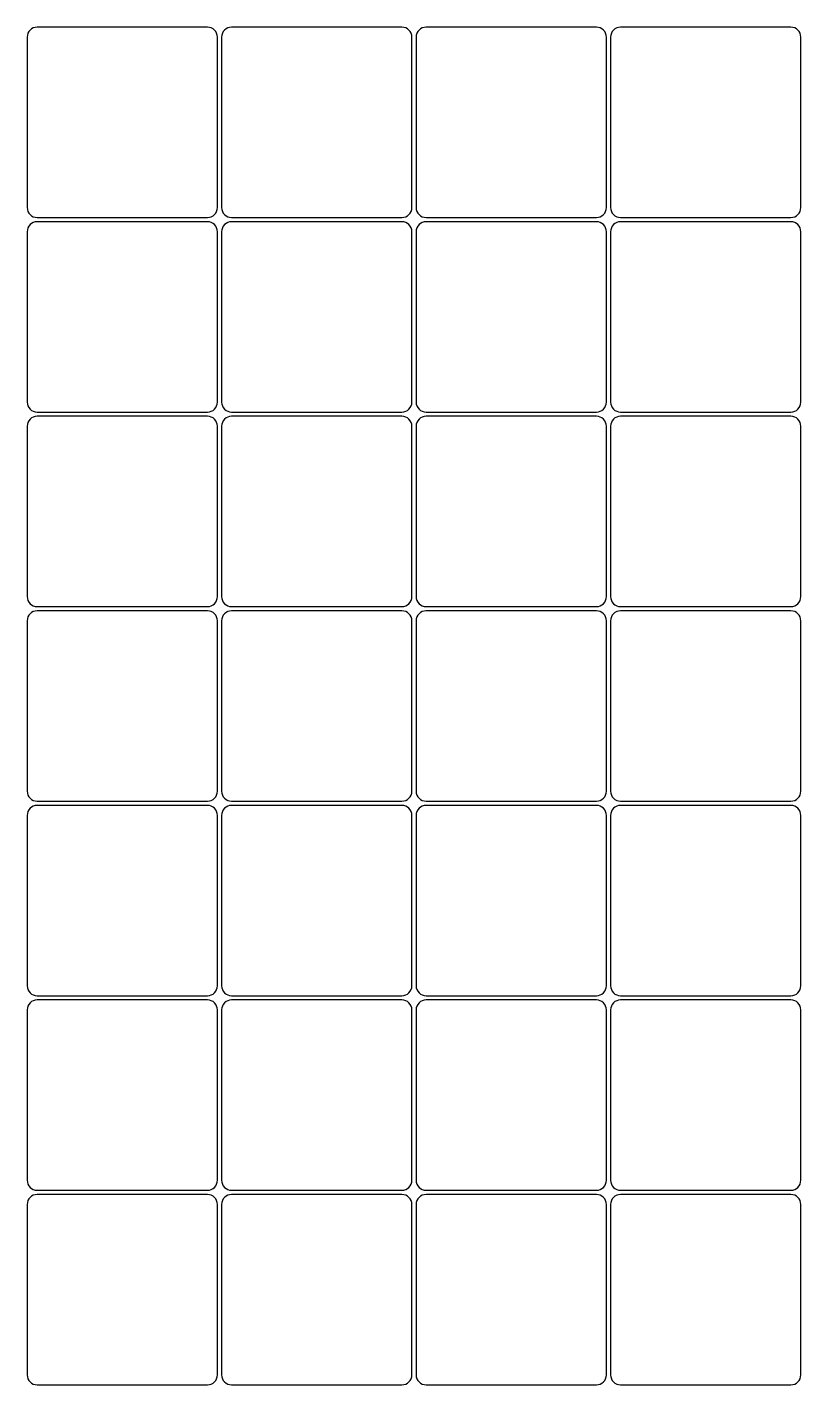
# Model space of a CAD drawing. Header units: inches. Extents: x 1.2 to 10.3, y -16.8 to -0.8.
import ezdxf

# ---------------------------------------------------------------- set-up
doc = ezdxf.new("R2010")
doc.units = ezdxf.units.IN

msp = doc.modelspace()

# ---------------------------------------------------------------- linework, layer by layer
for p, q in [((3.332, -0.75), (1.318, -0.75)), ((5.632, -0.75), (3.618, -0.75)), ((7.932, -0.75), (5.918, -0.75)), ((10.232, -0.75), (8.218, -0.75)), ((1.2, -0.868), (1.2, -2.882)), ((3.45, -2.882), (3.45, -0.868)), ((3.5, -0.868), (3.5, -2.882)), ((5.75, -2.882), (5.75, -0.868)), ((5.8, -0.868), (5.8, -2.882)), ((8.05, -2.882), (8.05, -0.868)), ((8.1, -0.868), (8.1, -2.882)), ((10.35, -2.882), (10.35, -0.868)), ((1.318, -3), (3.332, -3)), ((3.618, -3), (5.632, -3)), ((5.918, -3), (7.932, -3)), ((8.218, -3), (10.232, -3)), ((1.2, -3.168), (1.2, -5.182)), ((3.332, -3.05), (1.318, -3.05)), ((3.45, -5.182), (3.45, -3.168)), ((3.5, -3.168), (3.5, -5.182)), ((5.632, -3.05), (3.618, -3.05)), ((5.75, -5.182), (5.75, -3.168)), ((5.8, -3.168), (5.8, -5.182)), ((7.932, -3.05), (5.918, -3.05)), ((8.05, -5.182), (8.05, -3.168)), ((8.1, -3.168), (8.1, -5.182)), ((10.232, -3.05), (8.218, -3.05)), ((10.35, -5.182), (10.35, -3.168)), ((1.318, -5.3), (3.332, -5.3)), ((3.332, -5.35), (1.318, -5.35)), ((3.618, -5.3), (5.632, -5.3)), ((5.632, -5.35), (3.618, -5.35)), ((5.918, -5.3), (7.932, -5.3)), ((7.932, -5.35), (5.918, -5.35)), ((8.218, -5.3), (10.232, -5.3)), ((10.232, -5.35), (8.218, -5.35)), ((1.2, -5.468), (1.2, -7.482)), ((3.45, -7.482), (3.45, -5.468)), ((3.5, -5.468), (3.5, -7.482)), ((5.75, -7.482), (5.75, -5.468)), ((5.8, -5.468), (5.8, -7.482)), ((8.05, -7.482), (8.05, -5.468)), ((8.1, -5.468), (8.1, -7.482)), ((10.35, -7.482), (10.35, -5.468)), ((1.318, -7.6), (3.332, -7.6)), ((3.332, -7.65), (1.318, -7.65)), ((3.618, -7.6), (5.632, -7.6)), ((5.632, -7.65), (3.618, -7.65)), ((5.918, -7.6), (7.932, -7.6)), ((7.932, -7.65), (5.918, -7.65)), ((8.218, -7.6), (10.232, -7.6)), ((10.232, -7.65), (8.218, -7.65)), ((1.2, -7.768), (1.2, -9.782)), ((3.45, -9.782), (3.45, -7.768)), ((3.5, -7.768), (3.5, -9.782)), ((5.75, -9.782), (5.75, -7.768)), ((5.8, -7.768), (5.8, -9.782)), ((8.05, -9.782), (8.05, -7.768)), ((8.1, -7.768), (8.1, -9.782)), ((10.35, -9.782), (10.35, -7.768)), ((1.318, -9.9), (3.332, -9.9)), ((3.332, -9.95), (1.318, -9.95)), ((3.618, -9.9), (5.632, -9.9)), ((5.632, -9.95), (3.618, -9.95)), ((5.918, -9.9), (7.932, -9.9)), ((7.932, -9.95), (5.918, -9.95)), ((8.218, -9.9), (10.232, -9.9)), ((10.232, -9.95), (8.218, -9.95)), ((1.2, -10.068), (1.2, -12.082)), ((3.45, -12.082), (3.45, -10.068)), ((3.5, -10.068), (3.5, -12.082)), ((5.75, -12.082), (5.75, -10.068)), ((5.8, -10.068), (5.8, -12.082)), ((8.05, -12.082), (8.05, -10.068)), ((8.1, -10.068), (8.1, -12.082)), ((10.35, -12.082), (10.35, -10.068)), ((1.318, -12.2), (3.332, -12.2)), ((3.332, -12.25), (1.318, -12.25)), ((3.618, -12.2), (5.632, -12.2)), ((5.632, -12.25), (3.618, -12.25)), ((5.918, -12.2), (7.932, -12.2)), ((7.932, -12.25), (5.918, -12.25)), ((8.218, -12.2), (10.232, -12.2)), ((10.232, -12.25), (8.218, -12.25)), ((1.2, -12.368), (1.2, -14.382)), ((3.45, -14.382), (3.45, -12.368)), ((3.5, -12.368), (3.5, -14.382)), ((5.75, -14.382), (5.75, -12.368)), ((5.8, -12.368), (5.8, -14.382)), ((8.05, -14.382), (8.05, -12.368)), ((8.1, -12.368), (8.1, -14.382)), ((10.35, -14.382), (10.35, -12.368)), ((1.318, -14.5), (3.332, -14.5)), ((3.332, -14.55), (1.318, -14.55)), ((3.618, -14.5), (5.632, -14.5)), ((5.632, -14.55), (3.618, -14.55)), ((5.918, -14.5), (7.932, -14.5)), ((7.932, -14.55), (5.918, -14.55)), ((8.218, -14.5), (10.232, -14.5)), ((10.232, -14.55), (8.218, -14.55)), ((1.2, -14.668), (1.2, -16.682)), ((3.45, -16.682), (3.45, -14.668)), ((3.5, -14.668), (3.5, -16.682)), ((5.75, -16.682), (5.75, -14.668)), ((5.8, -14.668), (5.8, -16.682)), ((8.05, -16.682), (8.05, -14.668)), ((8.1, -14.668), (8.1, -16.682)), ((10.35, -16.682), (10.35, -14.668)), ((1.318, -16.8), (3.332, -16.8)), ((3.618, -16.8), (5.632, -16.8)), ((5.918, -16.8), (7.932, -16.8)), ((8.218, -16.8), (10.232, -16.8))]:
    msp.add_line(p, q)
for centre, start, end in [((1.318, -0.868), 90, 180), ((3.332, -0.868), 0, 90), ((3.618, -0.868), 90, 180), ((5.632, -0.868), 0, 90), ((5.918, -0.868), 90, 180), ((7.932, -0.868), 0, 90), ((8.218, -0.868), 90, 180), ((10.232, -0.868), 0, 90), ((1.318, -2.882), 180, 270), ((3.332, -2.882), 270, 360), ((3.618, -2.882), 180, 270), ((5.632, -2.882), 270, 360), ((5.918, -2.882), 180, 270), ((7.932, -2.882), 270, 360), ((8.218, -2.882), 180, 270), ((10.232, -2.882), 270, 360), ((1.318, -3.168), 90, 180), ((3.332, -3.168), 0, 90), ((3.618, -3.168), 90, 180), ((5.632, -3.168), 0, 90), ((5.918, -3.168), 90, 180), ((7.932, -3.168), 0, 90), ((8.218, -3.168), 90, 180), ((10.232, -3.168), 0, 90), ((1.318, -5.182), 180, 270), ((3.332, -5.182), 270, 360), ((3.618, -5.182), 180, 270), ((5.632, -5.182), 270, 360), ((5.918, -5.182), 180, 270), ((7.932, -5.182), 270, 360), ((8.218, -5.182), 180, 270), ((10.232, -5.182), 270, 360), ((1.318, -5.468), 90, 180), ((3.332, -5.468), 0, 90), ((3.618, -5.468), 90, 180), ((5.632, -5.468), 0, 90), ((5.918, -5.468), 90, 180), ((7.932, -5.468), 0, 90), ((8.218, -5.468), 90, 180), ((10.232, -5.468), 0, 90), ((1.318, -7.482), 180, 270), ((3.332, -7.482), 270, 360), ((3.618, -7.482), 180, 270), ((5.632, -7.482), 270, 360), ((5.918, -7.482), 180, 270), ((7.932, -7.482), 270, 360), ((8.218, -7.482), 180, 270), ((10.232, -7.482), 270, 360), ((1.318, -7.768), 90, 180), ((3.332, -7.768), 0, 90), ((3.618, -7.768), 90, 180), ((5.632, -7.768), 0, 90), ((5.918, -7.768), 90, 180), ((7.932, -7.768), 0, 90), ((8.218, -7.768), 90, 180), ((10.232, -7.768), 0, 90), ((1.318, -9.782), 180, 270), ((3.332, -9.782), 270, 360), ((3.618, -9.782), 180, 270), ((5.632, -9.782), 270, 360), ((5.918, -9.782), 180, 270), ((7.932, -9.782), 270, 360), ((8.218, -9.782), 180, 270), ((10.232, -9.782), 270, 360), ((1.318, -10.068), 90, 180), ((3.332, -10.068), 0, 90), ((3.618, -10.068), 90, 180), ((5.632, -10.068), 0, 90), ((5.918, -10.068), 90, 180), ((7.932, -10.068), 0, 90), ((8.218, -10.068), 90, 180), ((10.232, -10.068), 0, 90), ((1.318, -12.082), 180, 270), ((3.332, -12.082), 270, 360), ((3.618, -12.082), 180, 270), ((5.632, -12.082), 270, 360), ((5.918, -12.082), 180, 270), ((7.932, -12.082), 270, 360), ((8.218, -12.082), 180, 270), ((10.232, -12.082), 270, 360), ((1.318, -12.368), 90, 180), ((3.332, -12.368), 0, 90), ((3.618, -12.368), 90, 180), ((5.632, -12.368), 0, 90), ((5.918, -12.368), 90, 180), ((7.932, -12.368), 0, 90), ((8.218, -12.368), 90, 180), ((10.232, -12.368), 0, 90), ((1.318, -14.382), 180, 270), ((3.332, -14.382), 270, 360), ((3.618, -14.382), 180, 270), ((5.632, -14.382), 270, 360), ((5.918, -14.382), 180, 270), ((7.932, -14.382), 270, 360), ((8.218, -14.382), 180, 270), ((10.232, -14.382), 270, 360), ((1.318, -14.668), 90, 180), ((3.332, -14.668), 0, 90), ((3.618, -14.668), 90, 180), ((5.632, -14.668), 0, 90), ((5.918, -14.668), 90, 180), ((7.932, -14.668), 0, 90), ((8.218, -14.668), 90, 180), ((10.232, -14.668), 0, 90), ((1.318, -16.682), 180, 270), ((3.332, -16.682), 270, 360), ((3.618, -16.682), 180, 270), ((5.632, -16.682), 270, 360), ((5.918, -16.682), 180, 270), ((7.932, -16.682), 270, 360), ((8.218, -16.682), 180, 270), ((10.232, -16.682), 270, 360)]:
    msp.add_arc(centre, 0.118, start, end)

doc.saveas('drawing.dxf')
